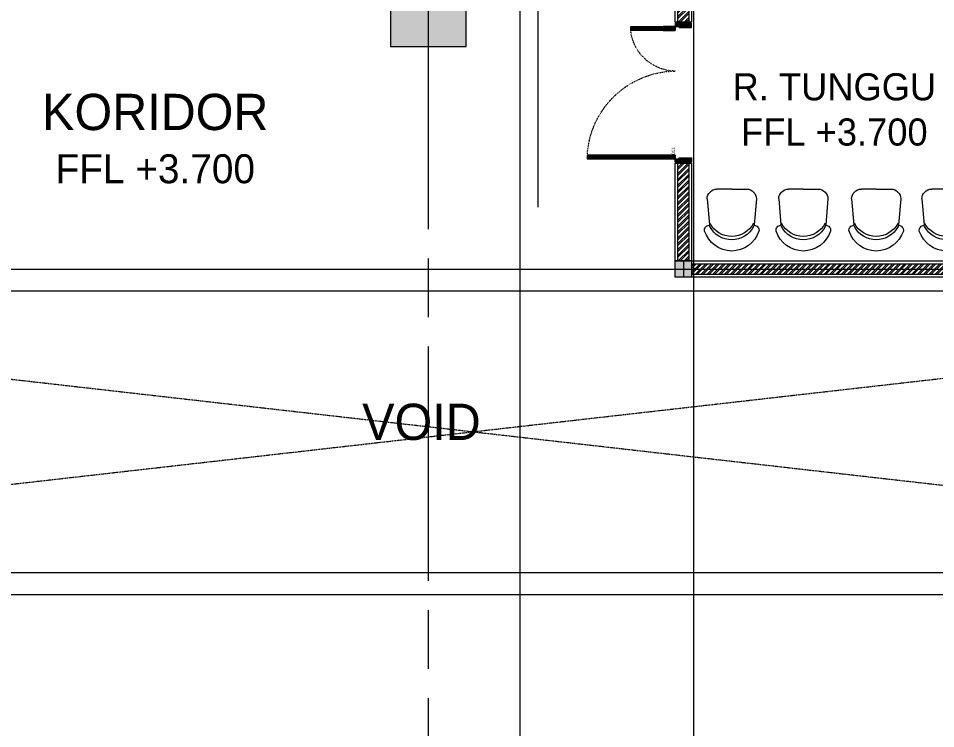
# Model space of a CAD drawing. Header units: millimetres. Extents: x -280308 to 6402717, y -14 to 2073074.
# Drawn here: x -8220 to 233, y 411989 to 418534 of the extents above; entities that cross this region are included whole.
import ezdxf
from ezdxf.enums import TextEntityAlignment as Align

# ---------------------------------------------------------------- set-up
doc = ezdxf.new("R2010")
doc.units = ezdxf.units.MM
for name, pattern in [('ACAD_ISO03W100', [30, 12, -18]), ('ACAD_ISO08W100', [36, 24, -3, 6, -3]), ('DASHEDX2', [1.5, 1, -0.5]), ('I02_HIDDEN', [6, 4, -2])]:
    doc.linetypes.add(name, pattern=pattern)
doc.layers.get('0').update_dxf_attribs({"lineweight": 0})
for name, color, linetype, lineweight in [('_Door & Window', 1, 'Continuous', 0), ('A-ALINE-1', 91, 'Continuous', 20), ('A-ALINE-3', 111, 'Continuous', 15), ('A-ALINE-6', 117, 'Continuous', 9), ('A-ANNOTATION', 144, 'Continuous', 0), ('A-Furn', 250, 'Continuous', 0), ('A-FURN-EQPM', 177, 'Continuous', 0), ('A-Z22-T-Anno_Text', 152, 'Continuous', 9), ('A-Z774-E-Hidden', 142, 'I02_HIDDEN', 0), ('ARSIR', 251, 'Continuous', 0), ('Struktur', 80, 'Continuous', 20)]:
    doc.layers.add(name, color=color, linetype=linetype, lineweight=lineweight)
doc.layers.add('A-FILL-1', color=7, linetype='Continuous', lineweight=0, true_color=0x454545)
doc.layers.add('A-TEXT', color=254, linetype='Continuous')
doc.layers.add('FURNITURE', color=26, linetype='Continuous')
doc.styles.add('Annotative', font='arial.ttf', dxfattribs={"height": 1.25})
doc.styles.add('CENTURY', font='GOTHIC.TTF')
doc.styles.get("Standard").update_dxf_attribs({"font": 'arial.ttf'})
doc.styles.add('TGF_A', font='arial.ttf')

# ---------------------------------------------------------------- blocks, each defined once
blk = doc.blocks.new('A$Ccf87384a')
blk.add_wipeout([(-75, 75), (75, 75), (75, -75), (-75, -75)])
blk.add_wipeout([(-75, -75), (-75, 75), (75, 75), (75, -75)])
at = {"layer": 'A-FILL-1', "ltscale": 0.25}
h = blk.add_hatch(color=256, dxfattribs=at)
h.dxf.hatch_style = 1
h.paths.add_polyline_path([(-75, -75), (-75, 75), (75, 75), (75, -75)])
at = {"layer": 'A-ALINE-1'}
blk.add_lwpolyline([(-75, -75), (-75, 75), (75, 75), (75, -75)], close=True, dxfattribs=at)
at = {"layer": 'A-FILL-1', "ltscale": 0.25}
for p, q in [((-75, 0), (75, 0)), ((0, 75), (0, -75))]:
    blk.add_line(p, q, dxfattribs=at)
blk = doc.blocks.new('A$C6ab96ad6')
at = {"layer": 'A-Furn'}
h = blk.add_hatch(dxfattribs=at)
h.set_pattern_fill('ANSI31', color=256, scale=2, angle=540, style=0)
h.set_pattern_definition([(225, (-3598.3206, 30706.9954), (4.490128, -4.490128), [])])
h.paths.add_polyline_path([(10, 960), (10, 850), (2, 850), (2, 860), (-17, 860), (-17, 850), (-25, 850), (-25, 960)])
h = blk.add_hatch(dxfattribs=at)
h.set_pattern_fill('ANSI31', color=256, scale=2, angle=540, style=0)
h.set_pattern_definition([(225, (-3598.3206, 30816.9954), (4.490128, -4.490128), [])])
h.paths.add_polyline_path([(2, 860), (-17, 860), (-17, 250), (2, 250)])
h = blk.add_hatch(dxfattribs=at)
h.set_pattern_fill('ANSI31', color=256, scale=2, angle=540, style=0)
h.set_pattern_definition([(225, (-3198.3206, 30306.9954), (4.490128, -4.490128), [])])
h.paths.add_polyline_path([(-1210, 560), (-1210, 450), (-1202, 450), (-1202, 460), (-1183, 460), (-1183, 450), (-1175, 450), (-1175, 560)])
h = blk.add_hatch(dxfattribs=at)
h.set_pattern_fill('ANSI31', color=256, scale=2, angle=540, style=0)
h.set_pattern_definition([(225, (-3198.3206, 30816.9954), (4.490128, -4.490128), [])])
h.paths.add_polyline_path([(-1202, 460), (-1183, 460), (-1183, 250), (-1202, 250)])
h = blk.add_hatch(dxfattribs=at)
h.set_pattern_fill('ANSI31', color=256, scale=2, angle=540, style=0)
h.set_pattern_definition([(225, (-2593.7735, 30816.9954), (4.490128, -4.490128), [])])
h.paths.add_polyline_path([(-1210, 150), (-1210, 260), (-1202, 260), (-1202, 250), (-1183, 250), (-1183, 260), (-1175, 260), (-1175, 150)])
h = blk.add_hatch(dxfattribs=at)
h.set_pattern_fill('ANSI31', color=256, scale=2, angle=540, style=0)
h.set_pattern_definition([(225, (-2993.7735, 30816.9954), (4.490128, -4.490128), [])])
h.paths.add_polyline_path([(10, 150), (10, 260), (2, 260), (2, 250), (-17, 250), (-17, 260), (-25, 260), (-25, 150)])
h = blk.add_hatch(dxfattribs=at)
h.set_pattern_fill('ANSI31', color=256, scale=2, angle=540, style=0)
h.set_pattern_definition([(225, (-3898.3206, 30765.815), (4.490128, -4.490128), [])])
h.paths.add_polyline_path([(-1240, 0), (-1240, 10), (-1250, 10), (-1250, 140), (-1240, 140), (-1240, 150), (-1210, 150), (-1210, 115), (-1200, 115), (-1200, 0)])
h = blk.add_hatch(dxfattribs=at)
h.set_pattern_fill('ANSI31', color=256, scale=2, angle=540, style=0)
h.set_pattern_definition([(225, (-3598.3206, 30765.815), (4.490128, -4.490128), [])])
h.paths.add_polyline_path([(40, 0), (40, 10), (50, 10), (50, 140), (40, 140), (40, 150), (10, 150), (10, 115), (0, 115), (0, 0)])
at = {"layer": '_Door & Window'}
for points in [[(10, 960), (10, 850), (2, 850), (2, 860), (-17, 860), (-17, 850), (-25, 850), (-25, 960), (10, 960)], [(-1210, 560), (-1210, 450), (-1202, 450), (-1202, 460), (-1183, 460), (-1183, 450), (-1175, 450), (-1175, 560), (-1210, 560)], [(-1210, 150), (-1210, 260), (-1202, 260), (-1202, 250), (-1183, 250), (-1183, 260), (-1175, 260), (-1175, 150), (-1210, 150)], [(10, 150), (10, 260), (2, 260), (2, 250), (-17, 250), (-17, 260), (-25, 260), (-25, 150), (10, 150)], [(-1240, 0), (-1240, 10), (-1250, 10), (-1250, 140), (-1240, 140), (-1240, 150), (-1210, 150), (-1210, 115), (-1200, 115), (-1200, 0), (-1240, 0)], [(40, 0), (40, 10), (50, 10), (50, 140), (40, 140), (40, 150), (10, 150), (10, 115), (0, 115), (0, 0), (40, 0)]]:
    blk.add_lwpolyline(points, dxfattribs=at)
for points in [[(10, 150), (-25, 150), (-25, 960), (10, 960)], [(-1210, 150), (-1175, 150), (-1175, 560), (-1210, 560)]]:
    blk.add_lwpolyline(points, close=True, dxfattribs=at)
at = {"layer": '_Door & Window', "linetype": 'ACAD_ISO03W100', "ltscale": 0.02}
for centre, radius, start, end in [((22.2, 139.1), 822.2, 93.28886, 179.24246), ((-1218.1, 144.1), 418.1, 0.8095, 84.0847)]:
    blk.add_arc(centre, radius, start, end, dxfattribs=at)
at = {"layer": 'A-Furn'}
for points in [[(2, 860), (-17, 860), (-17, 250), (2, 250)], [(-1202, 460), (-1183, 460), (-1183, 250), (-1202, 250)]]:
    blk.add_lwpolyline(points, close=True, dxfattribs=at)
at = {"layer": 'Defpoints', "ltscale": 0.25, "insert": (-98.9, 182.1), "char_height": 30, "attachment_point": 1, "style": 'CENTURY'}
blk.add_mtext_dynamic_manual_height_columns('120', width=78.467, gutter_width=750, heights=[0], dxfattribs=at)
blk = doc.blocks.new('A$C7a9db0a0')
at = {"layer": 'A-FILL-1', "ltscale": 0.25}
h = blk.add_hatch(dxfattribs=at)
h.set_pattern_fill('ANSI32', color=256, scale=4, angle=180)
h.set_pattern_definition([(225, (148550.98, -40282.77), (26.940768, -26.940768), []), (225, (148533.02, -40282.77), (26.940768, -26.940768), [])])
h.paths.add_polyline_path([(43872.8, -7761), (43872.8, -7511), (43972.8, -7511), (43972.8, -7761)])
h = blk.add_hatch(dxfattribs=at)
h.set_pattern_fill('ANSI32', color=256, scale=4, angle=180)
h.set_pattern_definition([(225, (-186768.873, -138256.49), (26.9407684, -26.9407684), []), (225, (-186786.833, -138256.49), (26.9407684, -26.9407684), [])])
h.paths.add_polyline_path([(43997.8, -9986), (59847.8, -9986), (59847.8, -10086), (43997.8, -10086)])
at = {"layer": 'A-ALINE-3', "linetype": 'Continuous'}
for points in [[(43872.8, -7761), (43872.8, -7511), (43972.8, -7511), (43972.8, -7761)], [(43997.8, -9986), (59847.8, -9986), (59847.8, -10086), (43997.8, -10086)]]:
    blk.add_lwpolyline(points, close=True, dxfattribs=at)
at = {"layer": 'A-ALINE-6'}
for points in [[(43847.8, -7761), (43847.8, -7511), (43997.8, -7511), (43997.8, -7761)], [(43997.8, -9961), (59847.8, -9961), (59847.8, -10111), (43997.8, -10111)], [(30572.8, -10236), (53422.8, -10236), (53422.8, -12836), (30572.8, -12836)]]:
    blk.add_lwpolyline(points, close=True, dxfattribs=at)
at = {"layer": 'A-FILL-1', "linetype": 'DASHEDX2', "ltscale": 10}
for p, q in [((53422.8, -10236), (30572.8, -12836)), ((30572.8, -10236), (53422.8, -12836))]:
    blk.add_line(p, q, dxfattribs=at)
at = {"ltscale": 0.25, "xscale": -1.000000000000015, "rotation": 90}
blk.add_blockref('A$C6ab96ad6', (43997.8, -9011), dxfattribs=at)
at = {"ltscale": 0.25}
blk.add_blockref('A$Ccf87384a', (43922.8, -10036), dxfattribs=at)
at = {"layer": 'A-FILL-1', "ltscale": 0.25}
h = blk.add_hatch(dxfattribs=at)
h.set_pattern_fill('ANSI32', color=256, scale=4, angle=180)
h.set_pattern_definition([(225, (148550.98, -42482.77), (26.940768, -26.940768), []), (225, (148533.02, -42482.77), (26.940768, -26.940768), [])])
h.paths.add_polyline_path([(43872.8, -9961), (43872.8, -9061), (43972.8, -9061), (43972.8, -9961)])
at = {"layer": 'A-ALINE-3', "linetype": 'Continuous'}
blk.add_lwpolyline([(43872.8, -9961), (43872.8, -9061), (43972.8, -9061), (43972.8, -9961)], close=True, dxfattribs=at)
at = {"layer": 'A-ALINE-6'}
for points in [[(43847.8, -9961), (43847.8, -9061), (43997.8, -9061), (43997.8, -9961)], [(30372.8, -10036), (53622.8, -10036), (53622.8, -13036), (30372.8, -13036)]]:
    blk.add_lwpolyline(points, close=True, dxfattribs=at)
blk = doc.blocks.new('A$Ccc440957')
at = {"layer": 'FURNITURE', "color": 0, "linetype": 'ByBlock', "lineweight": -2}
for p, q in [((-44.9, 189), (-243.3, 171.7)), ((30.7, 0), (30.7, 113.4)), ((30.7, 0), (30.7, -113.4)), ((-44.9, -189), (-243.3, -171.7))]:
    blk.add_line(p, q, dxfattribs=at)
for centre, radius, start, end in [((-218.8, -5.7), 226.4, 108.72878, 178.55828), ((-170.1, 0), 189, 117.54534, 180), ((-143.7, 0), 189, 117.54534, 180), ((-284.3, 171.6), 37.8, 0, 100.97095), ((-240, 134.1), 37.8, 94.9782, 117.54534), ((-44.9, 113.4), 75.6, 0, 90), ((-218.8, 5.7), 226.4, 181.44172, 251.27122), ((-170.1, 0), 189, 180, 242.45466), ((-143.7, 0), 189, 180, 242.45466), ((-44.9, -113.4), 75.6, 270, 0), ((-284.3, -171.6), 37.8, 259.02905, 0), ((-240, -134.1), 37.8, 242.45466, 265.0218)]:
    blk.add_arc(centre, radius, start, end, dxfattribs=at)
blk = doc.blocks.new('A$C4404b510')
at = {"ltscale": 0.25, "xscale": -1.2, "yscale": 1.2, "zscale": 1.2, "rotation": 270}
for p in [(26045.7, 11925.2), (26705.3, 11925.2), (27376.8, 11925.2), (28024.6, 11925.2)]:
    blk.add_blockref('A$Ccc440957', p, dxfattribs=at)
blk = doc.blocks.new('*U552')
at = {"layer": 'A-ANNOTATION', "linetype": 'ACAD_ISO08W100', "ltscale": 0.25}
blk.add_lwpolyline([(0, -5), (0, -90.561)], dxfattribs=at)
at = {"layer": 'A-TEXT'}
blk.add_attdef('N', text='', height=0.9, dxfattribs=at).set_placement((0, 2.75), align=Align.MIDDLE_CENTER)
blk = doc.blocks.new('A$Cf37525da')
at = {"color": 124, "xscale": -360.0000000000001, "yscale": 360.0000000000001, "zscale": 360.0000000000001, "rotation": 180}
blk.add_blockref('*U552', (-26750, -25932.8), dxfattribs=at)
blk = doc.blocks.new('A$Cc06d3743')
at = {"layer": 'ARSIR', "linetype": 'ByBlock', "lineweight": -2, "ltscale": 0.25}
h = blk.add_hatch(color=256, dxfattribs=at)
h.dxf.hatch_style = 1
h.paths.add_polyline_path([(15150, 16700), (15550, 16700), (15550, 17200), (15150, 17200)])
h.paths.add_polyline_path([(30150, 3825), (30550, 3825), (30550, 4425), (30150, 4425)])
h.paths.add_polyline_path([(30100, 1925), (30600, 1925), (30600, 2425), (30100, 2425)])
h.paths.add_polyline_path([(39100, 1900), (39600, 1900), (39600, 2400), (39100, 2400)])
h.paths.add_polyline_path([(44850, 1900), (45350, 1900), (45350, 2400), (44850, 2400)])
h.paths.add_polyline_path([(45350, 3800), (45350, 4200), (44850, 4200), (44850, 3800)])
h.paths.add_polyline_path([(39600, 3800), (39600, 4200), (39100, 4200), (39100, 3800)])
h.paths.add_polyline_path([(27150, 3950), (27550, 3950), (27550, 4450), (27150, 4450)])
h.paths.add_polyline_path([(4025, 5925), (4675, 5925), (4675, 6575), (4025, 6575)])
h.paths.add_polyline_path([(9025, 5925), (9675, 5925), (9675, 6575), (9025, 6575)])
h.paths.add_polyline_path([(53750, 13700), (54450, 13700), (54450, 14400), (53750, 14400)])
h.paths.add_polyline_path([(53750, 5900), (54450, 5900), (54450, 6600), (53750, 6600)])
h.paths.add_polyline_path([(49750, 13700), (50450, 13700), (50450, 14400), (49750, 14400)])
h.paths.add_polyline_path([(49750, 5900), (50450, 5900), (50450, 6600), (49750, 6600)])
h.paths.add_polyline_path([(44750, 13700), (45450, 13700), (45450, 14400), (44750, 14400)])
h.paths.add_polyline_path([(44750, 5900), (45450, 5900), (45450, 6600), (44750, 6600)])
h.paths.add_polyline_path([(39000, 13700), (39700, 13700), (39700, 14400), (39000, 14400)])
h.paths.add_polyline_path([(39000, 5900), (39700, 5900), (39700, 6600), (39000, 6600)])
h.paths.add_polyline_path([(33000, 13700), (33700, 13700), (33700, 14400), (33000, 14400)])
h.paths.add_polyline_path([(33000, 5900), (33700, 5900), (33700, 6600), (33000, 6600)])
h.paths.add_polyline_path([(27000, 13700), (27700, 13700), (27700, 14400), (27000, 14400)])
h.paths.add_polyline_path([(27000, 5900), (27700, 5900), (27700, 6600), (27000, 6600)])
h.paths.add_polyline_path([(21000, 13700), (21700, 13700), (21700, 14400), (21000, 14400)])
h.paths.add_polyline_path([(21000, 5900), (21700, 5900), (21700, 6600), (21000, 6600)])
h.paths.add_polyline_path([(4000, 13700), (4700, 13700), (4700, 14400), (4000, 14400)])
h.paths.add_polyline_path([(9000, 13700), (9700, 13700), (9700, 14400), (9000, 14400)])
h.paths.add_polyline_path([(15000, 13700), (15700, 13700), (15700, 14400), (15000, 14400)])
h.paths.add_polyline_path([(15000, 5900), (15700, 5900), (15700, 6600), (15000, 6600)])
h.paths.add_polyline_path([(53775, 20275), (54425, 20275), (54425, 19625), (53775, 19625)])
h.paths.add_polyline_path([(53775, 25), (54425, 25), (54425, 675), (53775, 675)])
h.paths.add_polyline_path([(49775, 20275), (50425, 20275), (50425, 19625), (49775, 19625)])
h.paths.add_polyline_path([(49775, 25), (50425, 25), (50425, 675), (49775, 675)])
h.paths.add_polyline_path([(44775, 20275), (45425, 20275), (45425, 19625), (44775, 19625)])
h.paths.add_polyline_path([(44775, 25), (45425, 25), (45425, 675), (44775, 675)])
h.paths.add_polyline_path([(39025, 20275), (39675, 20275), (39675, 19625), (39025, 19625)])
h.paths.add_polyline_path([(39025, 25), (39675, 25), (39675, 675), (39025, 675)])
h.paths.add_polyline_path([(33025, 20275), (33675, 20275), (33675, 19625), (33025, 19625)])
h.paths.add_polyline_path([(27025, 20275), (27675, 20275), (27675, 19625), (27025, 19625)])
h.paths.add_polyline_path([(27025, 25), (27675, 25), (27675, 675), (27025, 675)])
h.paths.add_polyline_path([(21025, 20275), (21675, 20275), (21675, 19625), (21025, 19625)])
h.paths.add_polyline_path([(21025, 25), (21675, 25), (21675, 675), (21025, 675)])
h.paths.add_polyline_path([(15025, 20275), (15675, 20275), (15675, 19625), (15025, 19625)])
h.paths.add_polyline_path([(15025, 25), (15675, 25), (15675, 675), (15025, 675)])
h.paths.add_polyline_path([(4025, 19625), (4675, 19625), (4675, 20275), (4025, 20275)])
h.paths.add_polyline_path([(9025, 19625), (9675, 19625), (9675, 20275), (9025, 20275)])
h.paths.add_polyline_path([(0, 19600), (700, 19600), (700, 20300), (0, 20300)])
h.paths.add_polyline_path([(4025, 25), (4675, 25), (4675, 675), (4025, 675)])
h.paths.add_polyline_path([(9025, 25), (9675, 25), (9675, 675), (9025, 675)])
h.paths.add_polyline_path([(0, 0), (700, 0), (700, 700), (0, 700)])
h.paths.add_polyline_path([(13350, 16700), (13750, 16700), (13750, 17200), (13350, 17200)])
h.paths.add_polyline_path([(13350, 19700), (13750, 19700), (13750, 20200), (13350, 20200)])
h.paths.add_polyline_path([(30100, 100), (30600, 100), (30600, 600), (30100, 600)])
h.paths.add_polyline_path([(0, 13700), (700, 13700), (700, 14400), (0, 14400)])
h.paths.add_polyline_path([(0, 5900), (700, 5900), (700, 6600), (0, 6600)])
at = {"layer": 'Struktur', "color": 0, "linetype": 'ByBlock', "lineweight": -2, "ltscale": 0.25}
blk.add_lwpolyline([(27000, 13700), (27700, 13700), (27700, 14400), (27000, 14400)], close=True, dxfattribs=at)
blk = doc.blocks.new('*U538')
at = {"lineweight": -2}
blk.add_lwpolyline([(0, -0.2344), (0, -3.1346)], dxfattribs=at)
at = {"color": 7, "lineweight": -2, "style": 'TGF_A', "flags": 8}
for tag, height, p in [('NOTE1', 0.0625, (0, 0.3375)), ('DET', 0.0938, (0, 0.0961)), ('SHT', 0.075, (0, -0.1021)), ('NOTE2', 0.0625, (0, -0.3994))]:
    blk.add_attdef(tag, text='', height=height, dxfattribs=at).set_placement(p, align=Align.MIDDLE)
blk = doc.blocks.new('A$Cba193409')
at = {"layer": 'A-Z22-T-Anno_Text', "color": 7, "xscale": 4266.666666600002, "yscale": 4266.666666600002, "zscale": 4266.666666600002}
blk.add_blockref('*U538', (-25992, 5394.1), dxfattribs=at)
blk = doc.blocks.new('*U526')
at = {"layer": 'A-Z774-E-Hidden', "color": 0, "lineweight": -2}
blk.add_lwpolyline([(0, -6.2759), (5.9139, -6.2759, 0.414214), (6.0389, -6.1509), (6.0389, -1.0958, 0.414214), (5.9139, -0.9708), (0, -0.9708), (-1.2626, -0.9708, 0.414214), (-1.3876, -1.0958), (-1.3876, -6.1509, 0.414214), (-1.2626, -6.2759)], format="xyb", close=True, dxfattribs=at)
at = {"color": 7, "lineweight": -2, "style": 'TGF_A', "flags": 8}
for tag, height, p in [('NOTE1', 0.0625, (0, 0.3375)), ('DET', 0.0938, (0, 0.0961)), ('SHT', 0.075, (0, -0.1021)), ('NOTE2', 0.0625, (0, -0.3994))]:
    blk.add_attdef(tag, text='', height=height, dxfattribs=at).set_placement(p, align=Align.MIDDLE)
blk = doc.blocks.new('*U529')
at = {"layer": 'A-Z774-E-Hidden', "color": 0, "lineweight": -2}
blk.add_lwpolyline([(0, -6.2759), (2.6785, -6.2759, 0.414214), (2.8035, -6.1509), (2.8035, -1.0958, 0.414214), (2.6785, -0.9708), (0, -0.9708), (-2.9522, -0.9708, 0.414214), (-3.0772, -1.0958), (-3.0772, -6.1509, 0.414214), (-2.9522, -6.2759)], format="xyb", close=True, dxfattribs=at)
at = {"color": 7, "lineweight": -2, "style": 'TGF_A', "flags": 8}
for tag, height, p in [('NOTE1', 0.0625, (0, 0.3375)), ('DET', 0.0938, (0, 0.0961)), ('SHT', 0.075, (0, -0.1021)), ('NOTE2', 0.0625, (0, -0.3994))]:
    blk.add_attdef(tag, text='', height=height, dxfattribs=at).set_placement(p, align=Align.MIDDLE)
blk = doc.blocks.new('2')
at = {"ltscale": 0.25}
blk.add_blockref('A$C7a9db0a0', (-46014.9, 426259.3), dxfattribs=at)
blk.add_blockref('A$Cf37525da', (22307.9, 424523.3), dxfattribs=at)
at = {"layer": 'A-FURN-EQPM', "color": 0, "linetype": 'ByBlock', "lineweight": -2, "ltscale": 0.25}
blk.add_blockref('A$Cba193409', (22557.9, 424773.3), dxfattribs=at)
at = {"layer": 'A-FURN-EQPM', "ltscale": 0.25}
blk.add_blockref('A$C4404b510', (-27691.9, 404998.3), dxfattribs=at)
at = {"layer": 'A-Z22-T-Anno_Text', "color": 124, "lineweight": 20, "xscale": 4266.666666600002, "yscale": 4266.666666600002, "zscale": 4266.666666600002}
blk.add_blockref('*U526', (-29362, 430231.5), dxfattribs=at)
at = {"layer": 'A-Z22-T-Anno_Text', "color": 12, "lineweight": 20, "true_color": 0xd91215, "xscale": 4266.666666600002, "yscale": 4266.666666600002, "zscale": 4266.666666600002}
blk.add_blockref('*U529', (11131.9, 430231.5), dxfattribs=at)
at = {"layer": 'Struktur', "ltscale": 0.25}
blk.add_blockref('A$Cc06d3743', (-31792.1, 404573.3), dxfattribs=at)
at = {"layer": 'A-TEXT', "ltscale": 0.25, "attachment_point": 1, "style": 'Annotative'}
for s, width, insert, char_height in [('\\pxqc;{\\fCentury Gothic|b0|i0|c0|p34;R. TUNGGU\\PFFL +3.700}', 2559.485, (-1980.2, 418028.3), 250), ('\\pxqc;{\\fCentury Gothic|b0|i0|c0|p34;\\H1.25x;KORIDOR\\P\\H0.8x;FFL +3.700}', 5332.382, (-9624.5, 417838.6), 267.3), ('\\pxqc;{\\fCentury Gothic|b0|i0|c0|p34;\\H1.25x;VOID}', 5332.382, (-7171.7, 414983.2), 267.3)]:
    blk.add_mtext_dynamic_manual_height_columns(s, width=width, gutter_width=1670.6, heights=[0], dxfattribs=dict(at, insert=insert, char_height=char_height))

msp = doc.modelspace()

# ---------------------------------------------------------------- block references
msp.add_blockref('2', (0, 0))

doc.saveas('drawing.dxf')
